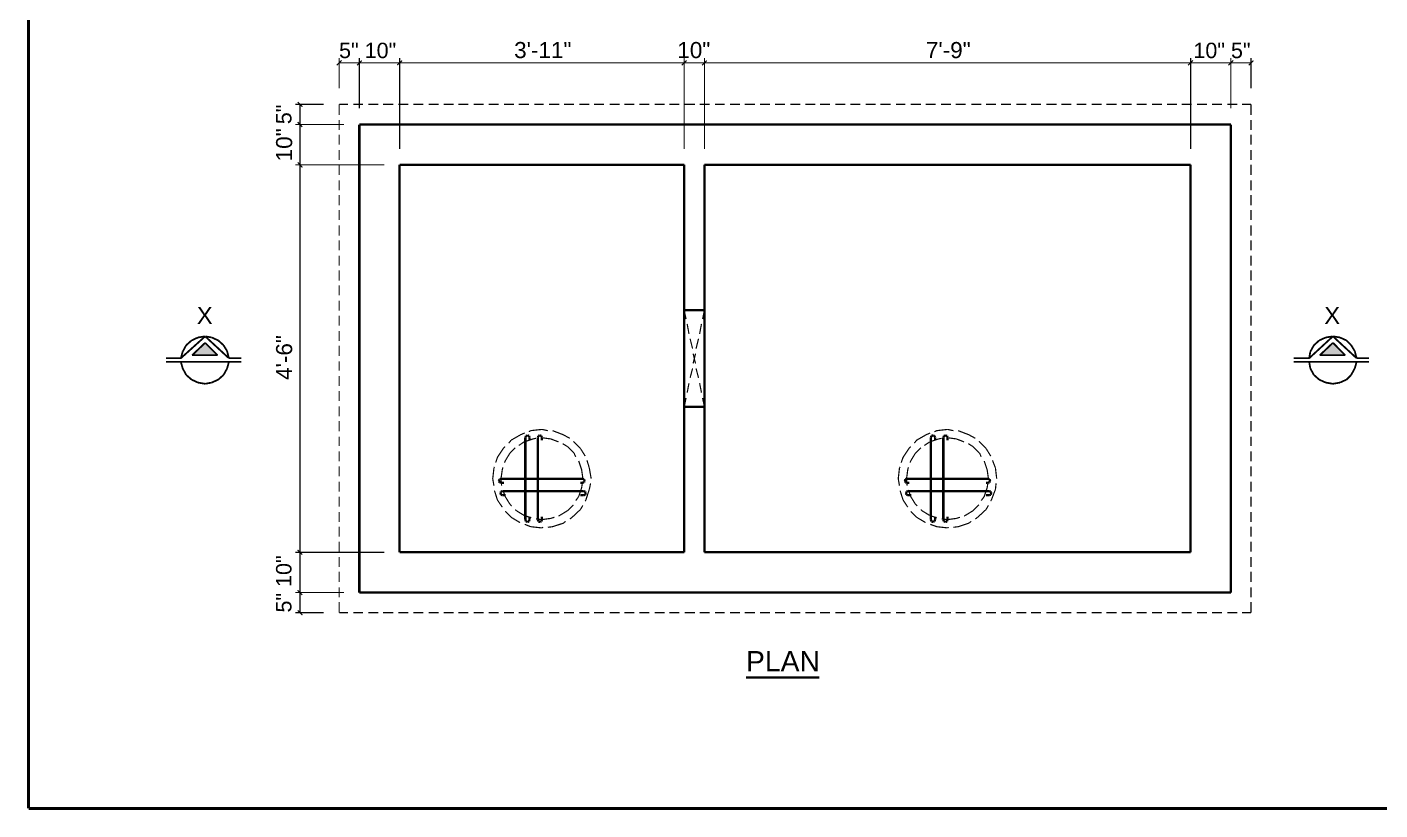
# Model space of a CAD drawing. Header units: millimetres. Extents: x 5 to 350, y 3 to 213.
# Drawn here: x 5 to 198.2, y 2.9 to 114.7 of the extents above; entities that cross this region are included whole.
import ezdxf

# ---------------------------------------------------------------- set-up
doc = ezdxf.new("R2010")
doc.units = ezdxf.units.MM
for name, color, linetype in [('H', 251, 'Continuous'), ('P', 255, 'Continuous'), ('T', 255, 'Continuous')]:
    doc.layers.add(name, color=color, linetype=linetype)
doc.styles.get("Standard").update_dxf_attribs({"font": 'arial.ttf'})

msp = doc.modelspace()

# ---------------------------------------------------------------- hatches: boundary and pattern name
at = {"layer": 'H', "linetype": 'Continuous'}
for points in [[(28.61, 67.822), (30.48, 69.603), (32.262, 67.822), (28.61, 67.822)], [(189.653, 67.822), (191.523, 69.603), (193.287, 67.822), (189.653, 67.822)]]:
    msp.add_hatch(color=256, dxfattribs=at).paths.add_polyline_path(points)

# ---------------------------------------------------------------- linework, layer by layer
at = {"layer": 'P'}
for points, const_width in [([(5.256, 3.14), (5.256, 212.513)], 0.423), ([(5.256, 3.14), (5.256, 212.513)], 0.423), ([(49.618, 105.922), (49.618, 110.243)], 0.169), ([(52.493, 103.046), (52.493, 110.243)], 0.169), ([(52.493, 103.046), (52.493, 110.243)], 0.169), ([(58.244, 97.278), (58.244, 110.243)], 0.169), ([(58.244, 97.278), (58.244, 110.243)], 0.169), ([(98.884, 97.278), (98.884, 110.243)], 0.169), ([(98.884, 97.278), (98.884, 110.243)], 0.169), ([(101.776, 97.278), (101.776, 110.243)], 0.169), ([(101.776, 97.278), (101.776, 110.243)], 0.169), ([(171.203, 97.278), (171.203, 110.243)], 0.169), ([(171.203, 97.278), (171.203, 110.243)], 0.169), ([(176.953, 103.046), (176.953, 110.243)], 0.169), ([(176.953, 103.046), (176.953, 110.243)], 0.169), ([(179.828, 105.922), (179.828, 110.243)], 0.169), ([(49.953, 109.89), (49.283, 109.22)], 0.169), ([(52.493, 109.555), (49.618, 109.555)], 0.169), ([(52.158, 109.22), (52.828, 109.89)], 0.169), ([(52.828, 109.89), (52.158, 109.22)], 0.169), ([(58.244, 109.555), (52.493, 109.555)], 0.169), ([(57.908, 109.22), (58.596, 109.89)], 0.169), ([(58.596, 109.89), (57.908, 109.22)], 0.169), ([(98.884, 109.555), (58.244, 109.555)], 0.169), ([(98.213, 109.555), (98.884, 109.555)], 0.169), ([(98.548, 109.22), (99.236, 109.89)], 0.169), ([(98.548, 109.22), (99.236, 109.89)], 0.169), ([(98.884, 109.555), (101.776, 109.555)], 0.169), ([(102.112, 109.89), (101.424, 109.22)], 0.169), ([(102.112, 109.89), (101.424, 109.22)], 0.169), ([(101.776, 109.555), (171.203, 109.555)], 0.169), ([(101.776, 109.555), (102.447, 109.555)], 0.169), ([(170.85, 109.22), (171.538, 109.89)], 0.169), ([(171.538, 109.89), (170.85, 109.22)], 0.169), ([(171.203, 109.555), (176.953, 109.555)], 0.169), ([(177.288, 109.89), (176.618, 109.22)], 0.169), ([(176.618, 109.22), (177.288, 109.89)], 0.169), ([(176.953, 109.555), (179.828, 109.555)], 0.169), ([(179.493, 109.22), (180.164, 109.89)], 0.169), ([(47.413, 103.628), (43.356, 103.628)], 0.169), ([(44.362, 103.293), (43.692, 103.964)], 0.169), ([(44.027, 103.628), (44.027, 100.753)], 0.169), ([(50.888, 103.628), (49.618, 103.628)], 0.169), ([(49.618, 103.628), (49.618, 102.112)], 0.169), ([(53.005, 103.628), (51.647, 103.628)], 0.169), ([(55.21, 103.628), (53.763, 103.628)], 0.169), ([(57.326, 103.628), (55.88, 103.628)], 0.169), ([(59.514, 103.628), (58.085, 103.628)], 0.169), ([(61.63, 103.628), (60.202, 103.628)], 0.169), ([(63.835, 103.628), (62.406, 103.628)], 0.169), ([(65.952, 103.628), (64.523, 103.628)], 0.169), ([(68.068, 103.628), (66.64, 103.628)], 0.169), ([(70.273, 103.628), (68.827, 103.628)], 0.169), ([(72.39, 103.628), (70.944, 103.628)], 0.169), ([(74.595, 103.628), (73.148, 103.628)], 0.169), ([(76.712, 103.628), (75.265, 103.628)], 0.169), ([(78.828, 103.628), (77.47, 103.628)], 0.169), ([(81.033, 103.628), (79.587, 103.628)], 0.169), ([(83.15, 103.628), (81.703, 103.628)], 0.169), ([(85.337, 103.628), (83.908, 103.628)], 0.169), ([(87.454, 103.628), (86.025, 103.628)], 0.169), ([(89.658, 103.628), (88.23, 103.628)], 0.169), ([(91.775, 103.628), (90.346, 103.628)], 0.169), ([(93.892, 103.628), (92.463, 103.628)], 0.169), ([(96.097, 103.628), (94.65, 103.628)], 0.169), ([(98.213, 103.628), (96.767, 103.628)], 0.169), ([(100.418, 103.628), (98.972, 103.628)], 0.169), ([(102.535, 103.628), (101.088, 103.628)], 0.169), ([(104.652, 103.628), (103.293, 103.628)], 0.169), ([(106.856, 103.628), (105.41, 103.628)], 0.169), ([(108.973, 103.628), (107.527, 103.628)], 0.169), ([(111.16, 103.628), (109.732, 103.628)], 0.169), ([(113.277, 103.628), (111.848, 103.628)], 0.169), ([(115.482, 103.628), (114.053, 103.628)], 0.169), ([(117.598, 103.628), (116.17, 103.628)], 0.169), ([(119.715, 103.628), (118.286, 103.628)], 0.169), ([(121.92, 103.628), (120.474, 103.628)], 0.169), ([(124.037, 103.628), (122.59, 103.628)], 0.169), ([(126.242, 103.628), (124.795, 103.628)], 0.169), ([(128.358, 103.628), (126.912, 103.628)], 0.169), ([(130.475, 103.628), (129.117, 103.628)], 0.169), ([(132.68, 103.628), (131.233, 103.628)], 0.169), ([(134.796, 103.628), (133.35, 103.628)], 0.169), ([(136.984, 103.628), (135.555, 103.628)], 0.169), ([(139.1, 103.628), (137.672, 103.628)], 0.169), ([(141.305, 103.628), (139.876, 103.628)], 0.169), ([(143.422, 103.628), (141.993, 103.628)], 0.169), ([(145.538, 103.628), (144.11, 103.628)], 0.169), ([(147.743, 103.628), (146.297, 103.628)], 0.169), ([(149.86, 103.628), (148.414, 103.628)], 0.169), ([(152.065, 103.628), (150.618, 103.628)], 0.169), ([(154.182, 103.628), (152.735, 103.628)], 0.169), ([(156.298, 103.628), (154.94, 103.628)], 0.169), ([(158.503, 103.628), (157.057, 103.628)], 0.169), ([(160.62, 103.628), (159.173, 103.628)], 0.169), ([(162.807, 103.628), (161.378, 103.628)], 0.169), ([(164.924, 103.628), (163.495, 103.628)], 0.169), ([(167.128, 103.628), (165.7, 103.628)], 0.169), ([(169.245, 103.628), (167.816, 103.628)], 0.169), ([(171.362, 103.628), (169.933, 103.628)], 0.169), ([(173.567, 103.628), (172.12, 103.628)], 0.169), ([(175.683, 103.628), (174.237, 103.628)], 0.169), ([(177.888, 103.628), (176.442, 103.628)], 0.169), ([(179.828, 103.628), (178.558, 103.628)], 0.169), ([(179.828, 103.628), (179.828, 102.112)], 0.169), ([(50.288, 100.753), (43.356, 100.753)], 0.169), ([(50.288, 100.753), (43.356, 100.753)], 0.169), ([(43.692, 101.088), (44.362, 100.418)], 0.169), ([(44.362, 100.418), (43.692, 101.088)], 0.169), ([(44.027, 100.753), (44.027, 95.003)], 0.169), ([(49.618, 101.424), (49.618, 99.995)], 0.169), ([(176.953, 100.753), (52.493, 100.753)], 0.339), ([(52.493, 100.753), (52.493, 33.955)], 0.339), ([(176.953, 100.753), (176.953, 33.955)], 0.339), ([(179.828, 101.424), (179.828, 99.995)], 0.169), ([(49.618, 99.307), (49.618, 97.878)], 0.169), ([(179.828, 99.307), (179.828, 97.878)], 0.169), ([(49.618, 97.12), (49.618, 95.673)], 0.169), ([(179.828, 97.12), (179.828, 95.673)], 0.169), ([(56.056, 95.003), (43.356, 95.003)], 0.169), ([(56.056, 95.003), (43.356, 95.003)], 0.169), ([(44.362, 94.65), (43.692, 95.338)], 0.169), ([(43.692, 95.338), (44.362, 94.65)], 0.169), ([(44.027, 95.003), (44.027, 39.705)], 0.169), ([(49.618, 95.003), (49.618, 93.557)], 0.169), ([(58.244, 95.003), (98.884, 95.003)], 0.339), ([(58.244, 39.705), (58.244, 95.003)], 0.339), ([(98.884, 95.003), (98.884, 39.705)], 0.339), ([(101.776, 95.003), (101.776, 39.705)], 0.339), ([(101.776, 95.003), (171.203, 95.003)], 0.339), ([(171.203, 95.003), (171.203, 39.705)], 0.339), ([(179.828, 95.003), (179.828, 93.557)], 0.169), ([(49.618, 92.798), (49.618, 91.352)], 0.169), ([(179.828, 92.798), (179.828, 91.352)], 0.169), ([(49.618, 90.682), (49.618, 89.235)], 0.169), ([(179.828, 90.682), (179.828, 89.235)], 0.169), ([(49.618, 88.565), (49.618, 87.118)], 0.169), ([(179.828, 88.565), (179.828, 87.118)], 0.169), ([(49.618, 86.36), (49.618, 84.914)], 0.169), ([(179.828, 86.36), (179.828, 84.914)], 0.169), ([(49.618, 84.243), (49.618, 82.797)], 0.169), ([(179.828, 84.243), (179.828, 82.797)], 0.169), ([(49.618, 82.038), (49.618, 80.61)], 0.169), ([(179.828, 82.038), (179.828, 80.61)], 0.169), ([(49.618, 79.922), (49.618, 78.493)], 0.169), ([(179.828, 79.922), (179.828, 78.493)], 0.169), ([(49.618, 77.805), (49.618, 76.376)], 0.169), ([(179.828, 77.805), (179.828, 76.376)], 0.169), ([(49.618, 75.6), (49.618, 74.172)], 0.169), ([(179.828, 75.6), (179.828, 74.172)], 0.169), ([(49.618, 73.484), (49.618, 72.055)], 0.169), ([(101.776, 74.26), (98.884, 74.26)], 0.339), ([(99.148, 72.99), (98.884, 74.26)], 0.169), ([(101.776, 74.26), (101.512, 72.99)], 0.169), ([(179.828, 73.484), (179.828, 72.055)], 0.169), ([(99.572, 70.873), (99.307, 72.302)], 0.169), ([(101.353, 72.302), (101.088, 70.873)], 0.169), ([(30.48, 70.52), (27.005, 67.398)], 0.254), ([(28.54, 69.938), (27.764, 69.25)], 0.254), ([(29.457, 70.362), (28.54, 69.938)], 0.254), ([(30.48, 69.603), (28.61, 67.822)], 0.254), ([(30.48, 70.52), (29.457, 70.362)], 0.254), ([(33.867, 67.398), (30.48, 70.52)], 0.254), ([(31.415, 70.362), (30.48, 70.52)], 0.254), ([(32.262, 67.822), (30.48, 69.603)], 0.254), ([(32.35, 69.938), (31.415, 70.362)], 0.254), ([(33.108, 69.25), (32.35, 69.938)], 0.254), ([(49.618, 71.296), (49.618, 69.85)], 0.169), ([(100.083, 68.756), (99.73, 70.185)], 0.169), ([(100.93, 70.185), (100.577, 68.756)], 0.169), ([(179.828, 71.296), (179.828, 69.85)], 0.169), ([(191.523, 70.52), (188.136, 67.398)], 0.254), ([(189.565, 69.938), (188.807, 69.25)], 0.254), ([(190.5, 70.362), (189.565, 69.938)], 0.254), ([(191.523, 69.603), (189.653, 67.822)], 0.254), ([(191.523, 70.52), (190.5, 70.362)], 0.254), ([(192.528, 70.362), (191.523, 70.52)], 0.254), ([(194.91, 67.398), (191.523, 70.52)], 0.254), ([(193.287, 67.822), (191.523, 69.603)], 0.254), ([(193.463, 69.938), (192.528, 70.362)], 0.254), ([(194.134, 69.25), (193.463, 69.938)], 0.254), ([(27.27, 68.333), (27.005, 67.398)], 0.254), ([(27.764, 69.25), (27.27, 68.333)], 0.254), ([(32.262, 67.822), (28.61, 67.822)], 0.254), ([(33.62, 68.404), (33.108, 69.25)], 0.254), ([(33.867, 67.398), (33.62, 68.404)], 0.254), ([(49.618, 69.18), (49.618, 67.733)], 0.169), ([(100.506, 66.64), (100.154, 68.068)], 0.169), ([(100.506, 68.068), (100.154, 66.64)], 0.169), ([(179.828, 69.18), (179.828, 67.733)], 0.169), ([(188.295, 68.333), (188.136, 67.398)], 0.254), ([(188.807, 69.25), (188.295, 68.333)], 0.254), ([(193.287, 67.822), (189.653, 67.822)], 0.254), ([(194.645, 68.404), (194.134, 69.25)], 0.254), ([(194.91, 67.398), (194.645, 68.404)], 0.254), ([(27.005, 67.398), (24.888, 67.398)], 0.254), ([(35.648, 66.887), (24.888, 66.887)], 0.254), ([(27.005, 66.887), (27.27, 65.952)], 0.254), ([(27.27, 65.952), (27.764, 65.017)], 0.254), ([(33.108, 65.017), (33.62, 65.952)], 0.254), ([(33.62, 65.952), (33.867, 66.887)], 0.254), ([(33.867, 67.398), (35.648, 67.398)], 0.254), ([(49.618, 66.975), (49.618, 65.617)], 0.169), ([(100.083, 65.952), (99.73, 64.594)], 0.169), ([(100.93, 64.594), (100.577, 65.952)], 0.169), ([(179.828, 66.975), (179.828, 65.617)], 0.169), ([(188.136, 67.398), (185.932, 67.398)], 0.254), ([(196.674, 66.887), (185.932, 66.887)], 0.254), ([(188.136, 66.887), (188.295, 65.952)], 0.254), ([(188.295, 65.952), (188.807, 65.017)], 0.254), ([(194.134, 65.017), (194.645, 65.952)], 0.254), ([(194.645, 65.952), (194.91, 66.887)], 0.254), ([(194.91, 67.398), (196.674, 67.398)], 0.254), ([(27.764, 65.017), (28.54, 64.347)], 0.254), ([(28.54, 64.347), (29.457, 63.923)], 0.254), ([(29.457, 63.923), (30.48, 63.747)], 0.254), ([(30.48, 63.747), (31.415, 63.923)], 0.254), ([(31.415, 63.923), (32.35, 64.347)], 0.254), ([(32.35, 64.347), (33.108, 65.017)], 0.254), ([(49.618, 64.858), (49.618, 63.412)], 0.169), ([(99.572, 63.835), (99.307, 62.477)], 0.169), ([(101.353, 62.477), (101.088, 63.835)], 0.169), ([(179.828, 64.858), (179.828, 63.412)], 0.169), ([(188.807, 65.017), (189.565, 64.347)], 0.254), ([(189.565, 64.347), (190.5, 63.923)], 0.254), ([(190.5, 63.923), (191.523, 63.747)], 0.254), ([(191.523, 63.747), (192.528, 63.923)], 0.254), ([(192.528, 63.923), (193.463, 64.347)], 0.254), ([(193.463, 64.347), (194.134, 65.017)], 0.254), ([(49.618, 62.742), (49.618, 61.295)], 0.169), ([(179.828, 62.742), (179.828, 61.295)], 0.169), ([(49.618, 60.537), (49.618, 59.09)], 0.169), ([(101.776, 60.448), (98.884, 60.448)], 0.339), ([(99.148, 61.718), (98.884, 60.448)], 0.169), ([(101.776, 60.448), (101.512, 61.718)], 0.169), ([(179.828, 60.537), (179.828, 59.09)], 0.169), ([(49.618, 58.42), (49.618, 56.974)], 0.169), ([(179.828, 58.42), (179.828, 56.974)], 0.169), ([(49.618, 56.215), (49.618, 54.857)], 0.169), ([(75.53, 56.48), (74.172, 55.704)], 0.169), ([(76.112, 56.727), (75.53, 56.48)], 0.169), ([(76.288, 56.303), (76.2, 56.127)], 0.339), ([(76.2, 56.127), (76.2, 44.362)], 0.339), ([(76.535, 56.392), (76.288, 56.303)], 0.339), ([(76.712, 56.303), (76.535, 56.392)], 0.339), ([(76.8, 56.127), (76.712, 56.303)], 0.339), ([(76.958, 57.062), (76.712, 56.903)], 0.169), ([(76.8, 55.704), (76.8, 56.127)], 0.339), ([(78.564, 57.238), (76.958, 57.062)], 0.169), ([(77.717, 55.968), (77.294, 55.88)], 0.169), ([(78.07, 56.303), (77.982, 56.127)], 0.339), ([(77.982, 56.127), (77.982, 44.362)], 0.339), ([(78.228, 56.392), (78.07, 56.303)], 0.339), ([(78.493, 56.303), (78.228, 56.392)], 0.339), ([(78.564, 56.056), (78.405, 56.056)], 0.169), ([(78.564, 56.127), (78.493, 56.303)], 0.339), ([(78.564, 55.704), (78.564, 56.127)], 0.339), ([(79.41, 57.062), (78.564, 57.238)], 0.169), ([(79.834, 55.88), (78.564, 56.056)], 0.169), ([(81.615, 56.48), (80.098, 57.062)], 0.169), ([(82.55, 55.968), (81.615, 56.48)], 0.169), ([(133.438, 56.48), (132.08, 55.704)], 0.169), ([(134.02, 56.727), (133.438, 56.48)], 0.169), ([(134.197, 56.303), (134.108, 56.127)], 0.339), ([(134.108, 56.127), (134.108, 44.362)], 0.339), ([(134.444, 56.392), (134.197, 56.303)], 0.339), ([(134.62, 56.303), (134.444, 56.392)], 0.339), ([(134.708, 56.127), (134.62, 56.303)], 0.339), ([(134.955, 57.062), (134.62, 56.903)], 0.169), ([(134.708, 55.704), (134.708, 56.127)], 0.339), ([(136.49, 57.238), (134.955, 57.062)], 0.169), ([(135.643, 55.968), (135.22, 55.88)], 0.169), ([(135.978, 56.303), (135.89, 56.127)], 0.339), ([(135.89, 56.127), (135.89, 44.362)], 0.339), ([(136.137, 56.392), (135.978, 56.303)], 0.339), ([(136.402, 56.303), (136.137, 56.392)], 0.339), ([(136.49, 56.056), (136.313, 56.056)], 0.169), ([(136.49, 56.127), (136.402, 56.303)], 0.339), ([(136.49, 55.704), (136.49, 56.127)], 0.339), ([(137.336, 57.062), (136.49, 57.238)], 0.169), ([(137.76, 55.88), (136.49, 56.056)], 0.169), ([(139.524, 56.48), (138.007, 57.062)], 0.169), ([(140.458, 55.968), (139.524, 56.48)], 0.169), ([(179.828, 56.215), (179.828, 54.857)], 0.169), ([(49.618, 54.098), (49.618, 52.67)], 0.169), ([(73.06, 54.522), (72.214, 53.252)], 0.169), ([(73.325, 54.786), (73.06, 54.522)], 0.169), ([(74.172, 55.704), (73.836, 55.28)], 0.169), ([(74.754, 54.61), (73.995, 53.852)], 0.169), ([(76.024, 55.457), (75.265, 54.945)], 0.169), ([(77.294, 55.88), (76.024, 55.457)], 0.169), ([(80.945, 55.457), (79.834, 55.88)], 0.169), ([(82.215, 54.786), (81.527, 55.21)], 0.169), ([(83.15, 53.852), (82.215, 54.786)], 0.169), ([(84.067, 54.522), (83.062, 55.545)], 0.169), ([(84.755, 53.428), (84.067, 54.522)], 0.169), ([(130.986, 54.522), (130.14, 53.252)], 0.169), ([(131.233, 54.786), (130.986, 54.522)], 0.169), ([(132.08, 55.704), (131.745, 55.28)], 0.169), ([(132.68, 54.61), (131.904, 53.852)], 0.169), ([(133.95, 55.457), (133.174, 54.945)], 0.169), ([(135.22, 55.88), (133.95, 55.457)], 0.169), ([(138.853, 55.457), (137.76, 55.88)], 0.169), ([(140.123, 54.786), (139.453, 55.21)], 0.169), ([(141.058, 53.852), (140.123, 54.786)], 0.169), ([(141.993, 54.522), (140.97, 55.545)], 0.169), ([(142.663, 53.428), (141.993, 54.522)], 0.169), ([(179.828, 54.098), (179.828, 52.67)], 0.169), ([(72.214, 53.252), (71.967, 52.493)], 0.169), ([(73.325, 52.74), (73.237, 52.493)], 0.169), ([(73.995, 53.852), (73.325, 52.74)], 0.169), ([(83.397, 53.34), (83.15, 53.852)], 0.169), ([(84.243, 51.47), (83.82, 52.74)], 0.169), ([(85.337, 51.735), (85.002, 52.828)], 0.169), ([(130.14, 53.252), (129.875, 52.493)], 0.169), ([(131.233, 52.74), (131.145, 52.493)], 0.169), ([(131.904, 53.852), (131.233, 52.74)], 0.169), ([(141.305, 53.34), (141.058, 53.852)], 0.169), ([(142.152, 51.47), (141.728, 52.74)], 0.169), ([(143.334, 51.735), (142.91, 52.828)], 0.169), ([(49.618, 51.982), (49.618, 50.553)], 0.169), ([(71.72, 51.735), (71.543, 50.2)], 0.169), ([(71.543, 50.2), (71.72, 49.195)], 0.169), ([(71.79, 51.894), (71.72, 51.735)], 0.169), ([(72.566, 50.13), (72.39, 49.865)], 0.339), ([(72.725, 50.2), (72.566, 50.13)], 0.339), ([(84.332, 50.2), (72.725, 50.2)], 0.339), ([(72.902, 51.47), (72.725, 50.2)], 0.169), ([(72.725, 50.2), (72.813, 49.195)], 0.169), ([(72.99, 51.823), (72.902, 51.47)], 0.169), ([(84.42, 50.2), (84.243, 51.47)], 0.169), ([(84.578, 50.13), (84.332, 50.2)], 0.339), ([(84.42, 50.2), (84.42, 50.288)], 0.169), ([(84.667, 49.865), (84.578, 50.13)], 0.339), ([(85.602, 50.2), (85.337, 51.735)], 0.169), ([(85.602, 50.2), (85.602, 50.288)], 0.169), ([(129.628, 51.735), (129.452, 50.2)], 0.169), ([(129.452, 50.2), (129.628, 49.195)], 0.169), ([(129.716, 51.894), (129.628, 51.735)], 0.169), ([(130.475, 50.13), (130.387, 49.865)], 0.339), ([(130.634, 50.2), (130.475, 50.13)], 0.339), ([(142.24, 50.2), (130.634, 50.2)], 0.339), ([(130.81, 51.47), (130.634, 50.2)], 0.169), ([(130.634, 50.2), (130.722, 49.195)], 0.169), ([(130.898, 51.823), (130.81, 51.47)], 0.169), ([(142.328, 50.2), (142.152, 51.47)], 0.169), ([(142.487, 50.13), (142.24, 50.2)], 0.339), ([(142.328, 50.2), (142.328, 50.288)], 0.169), ([(142.575, 49.865), (142.487, 50.13)], 0.339), ([(143.51, 50.2), (143.334, 51.735)], 0.169), ([(143.51, 50.2), (143.51, 50.288)], 0.169), ([(179.828, 51.982), (179.828, 50.553)], 0.169), ([(49.618, 49.777), (49.618, 48.348)], 0.169), ([(71.79, 48.507), (72.214, 47.166)], 0.169), ([(72.39, 49.865), (72.566, 49.706)], 0.339), ([(72.566, 49.706), (72.725, 49.618)], 0.339), ([(72.725, 48.348), (72.637, 48.172)], 0.339), ([(72.637, 48.172), (72.725, 47.925)], 0.339), ([(72.725, 49.618), (73.148, 49.618)], 0.339), ([(72.902, 48.436), (72.725, 48.348)], 0.339), ([(84.49, 48.436), (72.902, 48.436)], 0.339), ([(72.99, 48.595), (73.325, 47.66)], 0.169), ([(83.82, 47.66), (84.243, 48.93)], 0.169), ([(84.067, 49.618), (84.332, 49.618)], 0.339), ([(84.243, 48.93), (84.332, 49.53)], 0.169), ([(84.332, 49.618), (84.578, 49.706)], 0.339), ([(84.755, 48.348), (84.49, 48.436)], 0.339), ([(84.578, 49.706), (84.667, 49.865)], 0.339), ([(84.843, 48.172), (84.755, 48.348)], 0.339), ([(84.755, 47.925), (84.843, 48.172)], 0.339), ([(84.843, 47.166), (85.337, 48.683)], 0.169), ([(85.337, 48.683), (85.513, 49.53)], 0.169), ([(129.716, 48.507), (130.14, 47.166)], 0.169), ([(130.387, 49.865), (130.475, 49.706)], 0.339), ([(130.475, 49.706), (130.634, 49.618)], 0.339), ([(130.634, 48.348), (130.563, 48.172)], 0.339), ([(130.563, 48.172), (130.634, 47.925)], 0.339), ([(130.634, 49.618), (131.057, 49.618)], 0.339), ([(130.81, 48.436), (130.634, 48.348)], 0.339), ([(142.416, 48.436), (130.81, 48.436)], 0.339), ([(130.898, 48.595), (131.233, 47.66)], 0.169), ([(141.728, 47.66), (142.152, 48.93)], 0.169), ([(141.993, 49.618), (142.24, 49.618)], 0.339), ([(142.152, 48.93), (142.24, 49.53)], 0.169), ([(142.24, 49.618), (142.487, 49.706)], 0.339), ([(142.663, 48.348), (142.416, 48.436)], 0.339), ([(142.487, 49.706), (142.575, 49.865)], 0.339), ([(142.752, 48.172), (142.663, 48.348)], 0.339), ([(142.663, 47.925), (142.752, 48.172)], 0.339), ([(142.752, 47.166), (143.334, 48.683)], 0.169), ([(143.334, 48.683), (143.422, 49.53)], 0.169), ([(179.828, 49.777), (179.828, 48.348)], 0.169), ([(49.618, 47.66), (49.618, 46.232)], 0.169), ([(72.214, 47.166), (72.902, 46.143)], 0.169), ([(72.725, 47.925), (72.902, 47.837)], 0.339), ([(72.902, 47.837), (73.413, 47.837)], 0.339), ([(73.325, 47.66), (73.995, 46.567)], 0.169), ([(73.995, 46.567), (74.26, 46.32)], 0.169), ([(82.215, 45.632), (83.062, 46.478)], 0.169), ([(83.397, 47.078), (83.82, 47.66)], 0.169), ([(84.067, 47.837), (84.49, 47.837)], 0.339), ([(84.067, 45.808), (84.42, 46.39)], 0.169), ([(84.49, 47.837), (84.755, 47.925)], 0.339), ([(84.755, 46.99), (84.843, 47.166)], 0.169), ([(130.14, 47.166), (130.81, 46.143)], 0.169), ([(130.634, 47.925), (130.81, 47.837)], 0.339), ([(130.81, 47.837), (131.322, 47.837)], 0.339), ([(131.233, 47.66), (131.904, 46.567)], 0.169), ([(131.904, 46.567), (132.168, 46.32)], 0.169), ([(140.123, 45.632), (140.97, 46.478)], 0.169), ([(141.305, 47.078), (141.728, 47.66)], 0.169), ([(141.993, 47.837), (142.416, 47.837)], 0.339), ([(141.993, 45.808), (142.328, 46.39)], 0.169), ([(142.416, 47.837), (142.663, 47.925)], 0.339), ([(142.663, 46.99), (142.752, 47.166)], 0.169), ([(179.828, 47.66), (179.828, 46.232)], 0.169), ([(49.618, 45.473), (49.618, 44.027)], 0.169), ([(73.325, 45.544), (74.172, 44.697)], 0.169), ([(74.172, 44.697), (75.442, 43.938)], 0.169), ([(74.754, 45.808), (74.93, 45.632)], 0.169), ([(74.93, 45.632), (76.024, 44.962)], 0.169), ([(76.024, 44.962), (77.047, 44.626)], 0.169), ([(76.2, 44.362), (76.288, 44.115)], 0.339), ([(76.712, 44.115), (76.8, 44.362)], 0.339), ([(76.8, 44.362), (76.8, 44.785)], 0.339), ([(77.717, 44.45), (78.564, 44.362)], 0.169), ([(77.982, 44.362), (78.07, 44.115)], 0.339), ([(78.493, 44.115), (78.564, 44.362)], 0.339), ([(78.564, 44.362), (78.564, 44.785)], 0.339), ([(78.564, 44.362), (79.834, 44.538)], 0.169), ([(79.834, 44.538), (80.345, 44.697)], 0.169), ([(80.945, 44.873), (81.104, 44.962)], 0.169), ([(81.104, 44.962), (82.215, 45.632)], 0.169), ([(82.55, 44.45), (82.885, 44.697)], 0.169), ([(82.885, 44.697), (84.067, 45.808)], 0.169), ([(131.233, 45.544), (132.08, 44.697)], 0.169), ([(132.08, 44.697), (133.35, 43.938)], 0.169), ([(132.68, 45.808), (132.838, 45.632)], 0.169), ([(132.838, 45.632), (133.95, 44.962)], 0.169), ([(133.95, 44.962), (134.955, 44.626)], 0.169), ([(134.108, 44.362), (134.197, 44.115)], 0.339), ([(134.62, 44.115), (134.708, 44.362)], 0.339), ([(134.708, 44.362), (134.708, 44.785)], 0.339), ([(135.643, 44.45), (136.49, 44.362)], 0.169), ([(135.89, 44.362), (135.978, 44.115)], 0.339), ([(136.402, 44.115), (136.49, 44.362)], 0.339), ([(136.49, 44.362), (136.49, 44.785)], 0.339), ([(136.49, 44.362), (137.76, 44.538)], 0.169), ([(137.76, 44.538), (138.254, 44.697)], 0.169), ([(138.853, 44.873), (139.03, 44.962)], 0.169), ([(139.03, 44.962), (140.123, 45.632)], 0.169), ([(140.458, 44.45), (140.794, 44.697)], 0.169), ([(140.794, 44.697), (141.993, 45.808)], 0.169), ([(179.828, 45.473), (179.828, 44.027)], 0.169), ([(49.618, 43.356), (49.618, 41.91)], 0.169), ([(76.112, 43.692), (76.958, 43.356)], 0.169), ([(76.288, 44.115), (76.535, 44.027)], 0.339), ([(76.535, 44.027), (76.712, 44.115)], 0.339), ([(76.958, 43.356), (78.564, 43.18)], 0.169), ([(78.07, 44.115), (78.317, 44.027)], 0.339), ([(78.317, 44.027), (78.493, 44.115)], 0.339), ([(78.564, 43.18), (78.74, 43.268)], 0.169), ([(79.41, 43.268), (80.098, 43.356)], 0.169), ([(80.098, 43.356), (81.615, 43.85)], 0.169), ([(81.615, 43.85), (81.95, 44.115)], 0.169), ([(134.02, 43.692), (134.955, 43.356)], 0.169), ([(134.197, 44.115), (134.444, 44.027)], 0.339), ([(134.444, 44.027), (134.62, 44.115)], 0.339), ([(134.955, 43.356), (136.49, 43.18)], 0.169), ([(135.978, 44.115), (136.225, 44.027)], 0.339), ([(136.225, 44.027), (136.402, 44.115)], 0.339), ([(136.49, 43.18), (136.648, 43.268)], 0.169), ([(137.336, 43.268), (138.007, 43.356)], 0.169), ([(138.007, 43.356), (139.524, 43.85)], 0.169), ([(139.524, 43.85), (139.876, 44.115)], 0.169), ([(179.828, 43.356), (179.828, 41.91)], 0.169), ([(49.618, 41.24), (49.618, 39.793)], 0.169), ([(179.828, 41.24), (179.828, 39.793)], 0.169), ([(56.056, 39.705), (43.356, 39.705)], 0.169), ([(56.056, 39.705), (43.356, 39.705)], 0.169), ([(43.692, 40.04), (44.362, 39.37)], 0.169), ([(44.362, 39.37), (43.692, 40.04)], 0.169), ([(44.027, 39.705), (44.027, 33.955)], 0.169), ([(49.618, 39.035), (49.618, 37.588)], 0.169), ([(98.884, 39.705), (58.244, 39.705)], 0.339), ([(171.203, 39.705), (101.776, 39.705)], 0.339), ([(179.828, 39.035), (179.828, 37.588)], 0.169), ([(49.618, 36.918), (49.618, 35.472)], 0.169), ([(179.828, 36.918), (179.828, 35.472)], 0.169), ([(49.618, 34.713), (49.618, 33.267)], 0.169), ([(179.828, 34.713), (179.828, 33.267)], 0.169), ([(50.288, 33.955), (43.356, 33.955)], 0.169), ([(50.288, 33.955), (43.356, 33.955)], 0.169), ([(44.362, 33.62), (43.692, 34.29)], 0.169), ([(43.692, 34.29), (44.362, 33.62)], 0.169), ([(44.027, 33.955), (44.027, 31.08)], 0.169), ([(176.953, 33.955), (52.493, 33.955)], 0.339), ([(47.413, 31.08), (43.356, 31.08)], 0.169), ([(43.692, 31.415), (44.362, 30.727)], 0.169), ([(49.618, 32.597), (49.618, 31.08)], 0.169), ([(50.888, 31.08), (49.618, 31.08)], 0.169), ([(53.005, 31.08), (51.647, 31.08)], 0.169), ([(55.21, 31.08), (53.763, 31.08)], 0.169), ([(57.326, 31.08), (55.88, 31.08)], 0.169), ([(59.514, 31.08), (58.085, 31.08)], 0.169), ([(61.63, 31.08), (60.202, 31.08)], 0.169), ([(63.835, 31.08), (62.406, 31.08)], 0.169), ([(65.952, 31.08), (64.523, 31.08)], 0.169), ([(68.068, 31.08), (66.64, 31.08)], 0.169), ([(70.273, 31.08), (68.827, 31.08)], 0.169), ([(72.39, 31.08), (70.944, 31.08)], 0.169), ([(74.595, 31.08), (73.148, 31.08)], 0.169), ([(76.712, 31.08), (75.265, 31.08)], 0.169), ([(78.828, 31.08), (77.47, 31.08)], 0.169), ([(81.033, 31.08), (79.587, 31.08)], 0.169), ([(83.15, 31.08), (81.703, 31.08)], 0.169), ([(85.337, 31.08), (83.908, 31.08)], 0.169), ([(87.454, 31.08), (86.025, 31.08)], 0.169), ([(89.658, 31.08), (88.23, 31.08)], 0.169), ([(91.775, 31.08), (90.346, 31.08)], 0.169), ([(93.892, 31.08), (92.463, 31.08)], 0.169), ([(96.097, 31.08), (94.65, 31.08)], 0.169), ([(98.213, 31.08), (96.767, 31.08)], 0.169), ([(100.418, 31.08), (98.972, 31.08)], 0.169), ([(102.535, 31.08), (101.088, 31.08)], 0.169), ([(104.652, 31.08), (103.293, 31.08)], 0.169), ([(106.856, 31.08), (105.41, 31.08)], 0.169), ([(108.973, 31.08), (107.527, 31.08)], 0.169), ([(111.16, 31.08), (109.732, 31.08)], 0.169), ([(113.277, 31.08), (111.848, 31.08)], 0.169), ([(115.482, 31.08), (114.053, 31.08)], 0.169), ([(117.598, 31.08), (116.17, 31.08)], 0.169), ([(119.715, 31.08), (118.286, 31.08)], 0.169), ([(121.92, 31.08), (120.474, 31.08)], 0.169), ([(124.037, 31.08), (122.59, 31.08)], 0.169), ([(126.242, 31.08), (124.795, 31.08)], 0.169), ([(128.358, 31.08), (126.912, 31.08)], 0.169), ([(130.475, 31.08), (129.117, 31.08)], 0.169), ([(132.68, 31.08), (131.233, 31.08)], 0.169), ([(134.796, 31.08), (133.35, 31.08)], 0.169), ([(136.984, 31.08), (135.555, 31.08)], 0.169), ([(139.1, 31.08), (137.672, 31.08)], 0.169), ([(141.305, 31.08), (139.876, 31.08)], 0.169), ([(143.422, 31.08), (141.993, 31.08)], 0.169), ([(145.538, 31.08), (144.11, 31.08)], 0.169), ([(147.743, 31.08), (146.297, 31.08)], 0.169), ([(149.86, 31.08), (148.414, 31.08)], 0.169), ([(152.065, 31.08), (150.618, 31.08)], 0.169), ([(154.182, 31.08), (152.735, 31.08)], 0.169), ([(156.298, 31.08), (154.94, 31.08)], 0.169), ([(158.503, 31.08), (157.057, 31.08)], 0.169), ([(160.62, 31.08), (159.173, 31.08)], 0.169), ([(162.807, 31.08), (161.378, 31.08)], 0.169), ([(164.924, 31.08), (163.495, 31.08)], 0.169), ([(167.128, 31.08), (165.7, 31.08)], 0.169), ([(169.245, 31.08), (167.816, 31.08)], 0.169), ([(171.362, 31.08), (169.933, 31.08)], 0.169), ([(173.567, 31.08), (172.12, 31.08)], 0.169), ([(175.683, 31.08), (174.237, 31.08)], 0.169), ([(177.888, 31.08), (176.442, 31.08)], 0.169), ([(179.828, 31.08), (178.558, 31.08)], 0.169), ([(179.828, 32.597), (179.828, 31.08)], 0.169), ([(107.703, 21.837), (118.198, 21.837)], 0.339), ([(350.273, 3.14), (5.256, 3.14)], 0.423), ([(350.273, 3.14), (5.256, 3.14)], 0.423)]:
    msp.add_lwpolyline(points, dxfattribs=dict(at, const_width=const_width))

# ---------------------------------------------------------------- texts
at = {"layer": 'T', "attachment_point": 7}
for s, insert, char_height in [('{\\fArial|b0|i0|c0|p18;5" 10"}', (49.6, 110.2), 2.2), ('{\\fArial|b0|i0|c0|p18;3\'-11"}', (74.6, 110.2), 2.3), ('{\\fArial|b0|i0|c0|p18;10"}', (97.9, 110.2), 2.3), ('{\\fArial|b0|i0|c0|p18;7\'-9"}', (133.4, 110.2), 2.3), ('{\\fArial|b0|i0|c0|p18;10" 5"}', (171.6, 110.2), 2.2), ('{\\fArial|b0|i0|c0|p18;X}', (29.3, 72.3), 2.4), ('{\\fArial|b0|i0|c0|p18;X}', (190.3, 72.3), 2.4), ('{\\fArial|b0|i0|c0|p18;PLAN}', (107.7, 22.7), 2.9)]:
    msp.add_mtext(s, dxfattribs=dict(at, insert=insert, char_height=char_height))
at = {"layer": 'T', "attachment_point": 1, "rotation": 90}
for s, insert, char_height in [('{\\fArial|b0|i0|c0|p18;5"}', (40.6, 100.8), 2.2), ('{\\fArial|b0|i0|c0|p18;10"}', (40.6, 95.5), 2.3), ('{\\fArial|b0|i0|c0|p18;4\'-6"}', (40.6, 64.3), 2.3), ('{\\fArial|b0|i0|c0|p18;5" 10"}', (40.6, 31.1), 2.2)]:
    msp.add_mtext(s, dxfattribs=dict(at, insert=insert, char_height=char_height))

doc.saveas('drawing.dxf')
